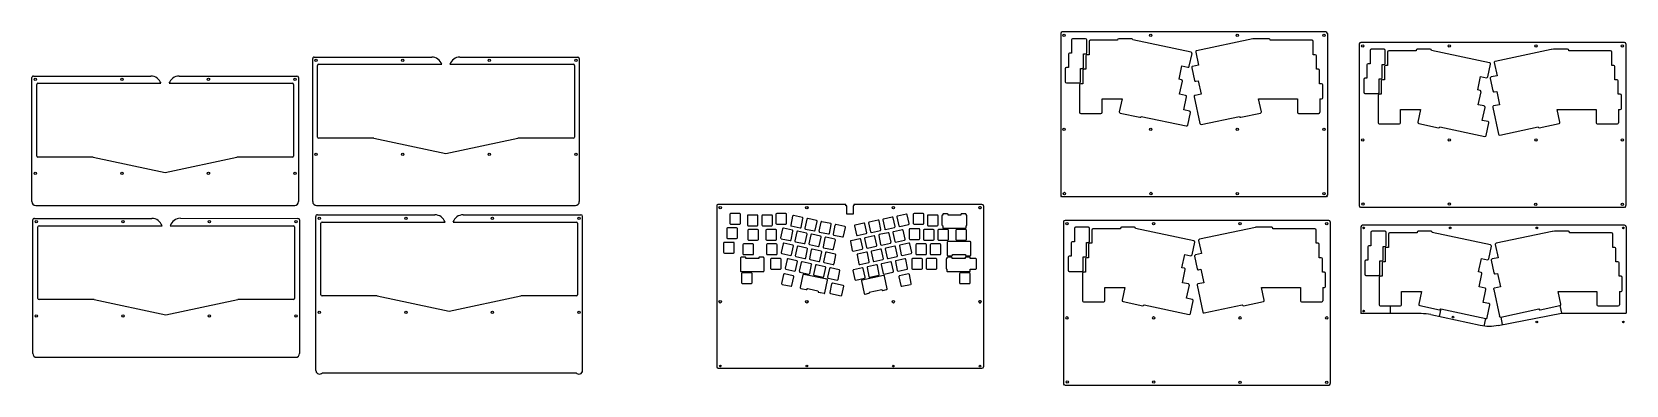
# Model space of a CAD drawing. Header units: millimetres. Extents: x -3370 to 1009, y -7 to 1403.
# Drawn here: x -1091 to 1009, y -7 to 459 of the extents above; entities that cross this region are included whole.
import ezdxf

# ---------------------------------------------------------------- set-up
doc = ezdxf.new("R2010")
doc.units = ezdxf.units.MM
doc.layers.get('0').update_dxf_attribs({"lineweight": 25, "true_color": 0xffffff})

msp = doc.modelspace()

# ---------------------------------------------------------------- linework, layer by layer
for p, q in [((264.3, 456.6), (264.3, 243.6)), ((615.7, 456.6), (615.7, 243.6)), ((657.7, 442.7), (657.7, 229.7)), ((1009.1, 442.7), (1009.1, 229.7)), ((266.3, 241.6), (613.7, 241.6)), ((-1086.3, 230), (-745, 230)), ((-716.3, 230), (-375, 230)), ((-188.9, 229.4), (-188.9, 17.4)), ((162.5, 229.4), (162.5, 17.4)), ((659.7, 227.7), (1007.1, 227.7)), ((268, 208.3), (268, -4.7)), ((619.4, 208.3), (619.4, -4.7)), ((659.9, 201.9), (659.9, 87.4)), ((1009.3, 201.9), (1009.3, 88.1)), ((739.7, 116.6), (736.1, 99.8)), ((739.4, 87.4), (659.9, 87.4)), ((698.6, 97.5), (698.6, 87.4)), ((751.8, 86.1), (817, 72.3)), ((826.2, 82.2), (829.8, 98.9)), ((840.9, 72), (924.2, 88.1)), ((922.1, 98), (924.2, 88.1)), ((924.2, 88.1), (1009.3, 88.1)), ((844, 82.9), (846.1, 73.1)), ((-1085, 29.9), (-743.7, 29.9)), ((-188.8, 23.4), (-188.8, 23.4)), ((162.5, 23.4), (162.5, 23.4)), ((-717.1, 9.6), (-717.1, 9.6)), ((-708.6, 9.6), (-374.3, 9.6)), ((-365.8, 9.6), (-365.8, 9.6)), ((-186.9, 15.4), (160.5, 15.4)), ((270, -6.7), (617.4, -6.7))]:
    msp.add_line(p, q)
at = {"color": 7, "linetype": 'Continuous', "lineweight": 25, "true_color": 0xffffff}
for p, q in [((613.7, 458.6), (266.3, 458.6)), ((278.5, 448.1), (278.5, 430.6)), ((297.1, 449.6), (280, 449.6)), ((298.6, 431.1), (298.6, 448.1)), ((301.6, 446), (301.6, 428.4)), ((339.3, 447.5), (303.1, 447.5)), ((339.3, 448.1), (339.3, 447.5)), ((357.8, 449.6), (340.8, 449.6)), ((359.3, 448.1), (359.3, 448.1)), ((436.1, 431.8), (359.3, 448.1)), ((517.3, 449.5), (443.4, 433.8)), ((520.2, 449.6), (517.6, 449.5)), ((538.8, 449.6), (520.2, 449.6)), ((540.3, 447.5), (540.3, 448.1)), ((595.5, 447.5), (540.3, 447.5)), ((597, 428.4), (597, 446)), ((1007.1, 444.7), (659.7, 444.7)), ((-721.3, 235), (-721.3, 423.5)), ((-719.3, 425.5), (-564.5, 425.5)), ((-527.3, 425.5), (-372, 425.5)), ((-370, 423.5), (-370, 235)), ((274.4, 429.1), (274.4, 411.5)), ((278.5, 430.6), (275.9, 430.6)), ((294.4, 429.6), (297.1, 429.6)), ((294.4, 412), (294.4, 429.6)), ((297.4, 426.9), (297.4, 409.4)), ((301.6, 428.4), (298.9, 428.4)), ((433.7, 413.3), (437.3, 430)), ((442.2, 432), (445.9, 414.8)), ((599.7, 428.4), (597, 428.4)), ((601.2, 409.4), (601.2, 426.9)), ((671.9, 434.2), (671.9, 416.6)), ((690.5, 435.7), (673.4, 435.7)), ((692, 417.1), (692, 434.2)), ((695, 432.1), (695, 414.5)), ((732.6, 433.6), (696.5, 433.6)), ((732.6, 434.2), (732.6, 433.6)), ((751.2, 435.7), (734.1, 435.7)), ((752.7, 434.2), (752.7, 434.2)), ((829.5, 417.9), (752.7, 434.2)), ((910.7, 435.6), (836.8, 419.8)), ((913.6, 435.7), (911, 435.6)), ((932.2, 435.7), (913.6, 435.7)), ((933.7, 433.6), (933.7, 434.2)), ((988.9, 433.6), (933.7, 433.6)), ((990.4, 414.5), (990.4, 432.1)), ((-1089.3, 400.5), (-934.5, 400.5)), ((-897.3, 400.5), (-742, 400.5)), ((-714.8, 320.1), (-714.8, 414.5)), ((-713.3, 416), (-551.2, 416)), ((-540.6, 416), (-378, 416)), ((-376.5, 414.5), (-376.5, 320.1)), ((270.3, 410), (270.3, 393)), ((274.4, 411.5), (271.8, 411.5)), ((290.4, 410.5), (292.9, 410.5)), ((290.4, 393), (290.4, 410.5)), ((293.3, 407.9), (293.3, 390.3)), ((297.4, 409.4), (294.8, 409.4)), ((420.3, 396.2), (424.1, 413.8)), ((424.1, 413.8), (431.9, 412.2)), ((436.9, 411.4), (440.4, 394.7)), ((445.9, 414.8), (438.1, 413.1)), ((603.9, 409.4), (601.2, 409.4)), ((605.4, 390.3), (605.4, 407.9)), ((667.8, 415.1), (667.8, 397.6)), ((671.9, 416.6), (669.3, 416.6)), ((687.8, 415.6), (690.5, 415.6)), ((687.8, 398.1), (687.8, 415.6)), ((690.8, 413), (690.8, 395.5)), ((695, 414.5), (692.3, 414.5)), ((813.7, 382.3), (817.5, 399.9)), ((817.5, 399.9), (825.3, 398.2)), ((827.1, 399.4), (830.7, 416.1)), ((839.3, 400.9), (831.4, 399.2)), ((835.6, 418.1), (839.3, 400.9)), ((993.1, 414.5), (990.4, 414.5)), ((994.6, 395.5), (994.6, 413)), ((-1091.3, 235), (-1091.3, 398.5)), ((-1084.8, 295.1), (-1084.8, 389.5)), ((-1083.3, 391), (-921.2, 391)), ((-910.6, 391), (-748, 391)), ((-746.5, 389.5), (-746.5, 295.1)), ((-740, 398.5), (-740, 235)), ((271.8, 391.5), (288.9, 391.5)), ((289.2, 388.8), (289.2, 352.7)), ((293.3, 390.3), (290.7, 390.3)), ((423.5, 395.5), (420.3, 396.2)), ((421, 376.6), (424.7, 393.7)), ((442.2, 393.5), (445.4, 394.2)), ((445.4, 394.2), (449.2, 376.6)), ((608.1, 390.3), (605.4, 390.3)), ((609.6, 371.8), (609.6, 388.8)), ((663.7, 396.1), (663.7, 379)), ((667.8, 397.6), (665.2, 397.6)), ((683.8, 396.6), (686.3, 396.6)), ((683.8, 379), (683.8, 396.6)), ((686.7, 394), (686.7, 376.4)), ((690.8, 395.5), (688.2, 395.5)), ((816.9, 381.6), (813.7, 382.3)), ((814.4, 362.6), (818.1, 379.8)), ((830.3, 397.4), (833.8, 380.8)), ((835.6, 379.6), (838.8, 380.3)), ((838.8, 380.3), (842.6, 362.6)), ((997.3, 395.5), (994.6, 395.5)), ((998.8, 376.4), (998.8, 394)), ((318.8, 370.3), (345.1, 370.3)), ((318.8, 352.7), (318.8, 370.3)), ((345.1, 370.3), (341.5, 353.5)), ((428.9, 374.9), (421, 376.6)), ((426.4, 355.9), (430, 373.1)), ((440.2, 373.1), (447.7, 337.8)), ((449.2, 376.6), (441.3, 374.9)), ((525.1, 370.3), (576.3, 370.3)), ((528.7, 353.5), (525.1, 370.3)), ((576.3, 370.3), (576.3, 352.7)), ((605.9, 370.3), (605.9, 352.7)), ((605.9, 370.3), (608.1, 370.3)), ((665.2, 377.5), (682.3, 377.5)), ((682.6, 374.9), (682.6, 338.8)), ((686.7, 376.4), (684.1, 376.4)), ((822.3, 361), (814.4, 362.6)), ((819.8, 342), (823.4, 359.2)), ((833.5, 359.2), (841.1, 323.9)), ((842.6, 362.6), (834.7, 361)), ((1001.5, 376.4), (998.8, 376.4)), ((1003, 357.8), (1003, 374.9)), ((290.7, 351.2), (317.3, 351.2)), ((342.7, 351.7), (368.7, 346.2)), ((370.4, 347.3), (429.8, 334.7)), ((370.4, 347.3), (370.4, 347.3)), ((434, 354.3), (426.4, 355.9)), ((431.6, 335.9), (435.2, 352.5)), ((449.4, 336.6), (499.8, 347.3)), ((501.5, 346.2), (527.5, 351.7)), ((577.8, 351.2), (604.4, 351.2)), ((684.1, 337.3), (710.7, 337.3)), ((712.2, 356.3), (738.5, 356.3)), ((712.2, 338.8), (712.2, 356.3)), ((738.5, 356.3), (734.9, 339.6)), ((736, 337.8), (762, 332.3)), ((827.4, 340.4), (819.8, 342)), ((825, 321.9), (828.6, 338.6)), ((894.9, 332.3), (920.9, 337.8)), ((918.5, 356.3), (969.7, 356.3)), ((922.1, 339.6), (918.5, 356.3)), ((969.7, 356.3), (969.7, 338.8)), ((971.2, 337.3), (997.8, 337.3)), ((999.3, 356.3), (999.3, 338.8)), ((999.3, 356.3), (1001.5, 356.3)), ((-640.6, 318.6), (-713.3, 318.6)), ((-640.6, 318.6), (-545.9, 298.5)), ((-545.9, 298.5), (-451.2, 318.6)), ((-378, 318.6), (-451.2, 318.6)), ((763.8, 333.4), (823.2, 320.8)), ((763.8, 333.4), (763.8, 333.4)), ((842.8, 322.7), (893.2, 333.4)), ((-1010.6, 293.6), (-1083.3, 293.6)), ((-1010.6, 293.6), (-915.9, 273.5)), ((-915.9, 273.5), (-821.2, 293.6)), ((-748, 293.6), (-821.2, 293.6)), ((-18.8, 231.4), (-186.9, 231.4)), ((-18.8, 229.4), (-18.8, 231.4)), ((-8.1, 231.4), (-8.1, 229.4)), ((160.5, 231.4), (-8.1, 231.4)), ((-1090, 34.9), (-1090, 210.9)), ((-1088, 212.9), (-933.1, 212.9)), ((-895.7, 213.1), (-740.7, 212.9)), ((-738.7, 210.9), (-738.7, 34.9)), ((-717.1, 12.5), (-717.1, 215.6)), ((-715.1, 217.6), (-560.3, 217.6)), ((-523.1, 217.6), (-367.8, 217.6)), ((-365.8, 12.5), (-365.8, 215.6)), ((-171.6, 218.4), (-171.6, 206.4)), ((-158.6, 219.4), (-170.6, 219.4)), ((-157.6, 206.4), (-157.6, 218.4)), ((-148.6, 216.3), (-148.6, 204.3)), ((-135.6, 217.3), (-147.6, 217.3)), ((-134.6, 204.3), (-134.6, 216.3)), ((-129.5, 216.3), (-129.5, 204.3)), ((-116.5, 217.3), (-128.5, 217.3)), ((-115.5, 204.3), (-115.5, 216.3)), ((-110.9, 218.4), (-110.9, 206.4)), ((-97.9, 219.4), (-109.9, 219.4)), ((-96.9, 206.4), (-96.9, 218.4)), ((-93.9, 220.9), (-93.9, 220.9)), ((-89, 215.8), (-91.5, 204)), ((-76, 214.1), (-87.8, 216.6)), ((-77.8, 201.1), (-75.3, 212.9)), ((-70.3, 211.8), (-72.8, 200.1)), ((-57.4, 210.1), (-69.1, 212.6)), ((-17.6, 229.4), (-18.8, 229.4)), ((-17.6, 218.7), (-17.6, 229.4)), ((-9.2, 218.7), (-17.6, 218.7)), ((-9.2, 229.4), (-9.2, 218.7)), ((-8.1, 229.4), (-9.2, 229.4)), ((23.7, 210.6), (12, 208.1)), ((29.9, 210.9), (32.4, 199.2)), ((42.4, 214.6), (30.6, 212.1)), ((46.1, 202.1), (43.6, 213.8)), ((48.5, 214.9), (51, 203.1)), ((61, 218.5), (49.3, 216)), ((64.7, 206), (62.2, 217.8)), ((70.1, 218.4), (70.1, 206.4)), ((83.1, 219.4), (71.1, 219.4)), ((84.1, 206.4), (84.1, 218.4)), ((88.7, 216.3), (88.7, 204.3)), ((101.7, 217.3), (89.7, 217.3)), ((102.7, 204.3), (102.7, 216.3)), ((107.8, 216.3), (107.8, 204.3)), ((108.9, 217.3), (108.8, 217.3)), ((108.9, 217.9), (108.9, 217.3)), ((114.9, 218.9), (109.9, 218.9)), ((115.9, 217.3), (115.9, 217.9)), ((132.7, 217.3), (115.9, 217.3)), ((132.7, 217.9), (132.7, 217.3)), ((138.7, 218.9), (133.7, 218.9)), ((139.7, 217.3), (139.7, 217.9)), ((139.8, 217.3), (139.7, 217.3)), ((140.8, 204.3), (140.8, 216.3)), ((617.4, 210.3), (270, 210.3)), ((-1083.4, 107.5), (-1083.4, 201.8)), ((-1081.9, 203.3), (-919.8, 203.3)), ((-909.3, 203.3), (-746.7, 203.3)), ((-745.2, 201.8), (-745.2, 107.5)), ((-710.5, 112.3), (-710.5, 206.6)), ((-709, 208.1), (-546.9, 208.1)), ((-536.4, 208.1), (-373.8, 208.1)), ((-372.3, 206.6), (-372.3, 112.3)), ((-175.7, 199.4), (-175.7, 187.4)), ((-162.7, 200.4), (-174.7, 200.4)), ((-170.6, 205.4), (-158.6, 205.4)), ((-161.7, 187.4), (-161.7, 199.4)), ((-148, 197.2), (-148, 185.2)), ((-147.6, 203.3), (-135.6, 203.3)), ((-135, 198.2), (-147, 198.2)), ((-134, 185.2), (-134, 197.2)), ((-128.5, 203.3), (-116.5, 203.3)), ((-124.1, 197.2), (-124.1, 185.2)), ((-111.1, 198.2), (-123.1, 198.2)), ((-110.1, 185.2), (-110.1, 197.2)), ((-109.9, 205.4), (-97.9, 205.4)), ((-102.2, 199.1), (-104.7, 187.4)), ((-89.3, 197.4), (-101.1, 199.9)), ((-91, 184.5), (-88.5, 196.2)), ((-90.7, 202.9), (-78.9, 200.4)), ((-83.6, 195.2), (-86.1, 183.4)), ((-70.7, 193.4), (-82.4, 195.9)), ((-72.4, 180.5), (-69.9, 192.3)), ((-72.1, 198.9), (-60.3, 196.4)), ((-65, 191.2), (-67.5, 179.5)), ((-52, 189.5), (-63.8, 192)), ((-59.1, 197.2), (-56.6, 208.9)), ((-51.7, 207.9), (-54.2, 196.1)), ((-53.4, 194.9), (-41.7, 192.4)), ((-38.8, 206.1), (-50.5, 208.6)), ((-40.5, 193.2), (-38, 205)), ((-33.1, 203.9), (-35.6, 192.2)), ((-34.8, 191), (-23, 188.5)), ((-20.1, 202.2), (-31.9, 204.7)), ((-21.9, 189.3), (-19.4, 201)), ((-7.4, 203), (-4.9, 191.2)), ((5.1, 206.7), (-6.6, 204.2)), ((-3.7, 190.5), (8, 193)), ((8.8, 194.1), (6.3, 205.9)), ((18.4, 190), (6.6, 187.5)), ((11.2, 206.9), (13.7, 195.2)), ((14.9, 194.4), (26.7, 196.9)), ((22.1, 177.5), (19.6, 189.2)), ((24.5, 190.3), (27, 178.5)), ((27.4, 198.1), (24.9, 209.8)), ((37, 194), (25.3, 191.5)), ((33.6, 198.4), (45.3, 200.9)), ((40.7, 181.5), (38.2, 193.2)), ((43.1, 194.2), (45.6, 182.5)), ((55.7, 197.9), (43.9, 195.4)), ((52.2, 202.3), (63.9, 204.8)), ((59.3, 185.4), (56.8, 197.2)), ((64.7, 198.3), (64.7, 186.3)), ((77.7, 199.3), (65.7, 199.3)), ((71.1, 205.4), (83.1, 205.4)), ((78.7, 186.3), (78.7, 198.3)), ((83.4, 197.2), (83.4, 185.2)), ((96.4, 198.2), (84.4, 198.2)), ((89.7, 203.3), (101.7, 203.3)), ((97.4, 185.2), (97.4, 197.2)), ((102.4, 197.2), (102.4, 185.2)), ((115.4, 198.2), (103.4, 198.2)), ((108.8, 203.3), (108.9, 203.3)), ((108.9, 203.3), (108.9, 200.9)), ((109.9, 199.9), (138.7, 199.9)), ((116.4, 185.2), (116.4, 197.2)), ((126.2, 197.2), (126.2, 185.2)), ((139.2, 198.2), (127.2, 198.2)), ((139.7, 200.9), (139.7, 203.3)), ((139.7, 203.3), (139.8, 203.3)), ((140.2, 185.2), (140.2, 197.2)), ((282.3, 199.8), (282.3, 182.2)), ((300.8, 201.3), (283.8, 201.3)), ((302.3, 182.7), (302.3, 199.8)), ((305.3, 197.6), (305.3, 180.1)), ((343, 199.1), (306.8, 199.1)), ((343, 199.8), (343, 199.1)), ((361.5, 201.3), (344.5, 201.3)), ((363, 199.8), (363, 199.8)), ((439.8, 183.4), (363, 199.8)), ((521.1, 201.1), (447.1, 185.4)), ((523.9, 201.3), (521.3, 201.2)), ((542.5, 201.3), (524, 201.3)), ((544, 199.1), (544, 199.8)), ((599.2, 199.1), (544, 199.1)), ((600.7, 180.1), (600.7, 197.6)), ((1007.3, 203.9), (661.9, 203.9)), ((673.1, 194.4), (673.1, 176.9)), ((691.7, 195.9), (674.6, 195.9)), ((693.2, 177.4), (693.2, 194.4)), ((696.2, 192.3), (696.2, 174.7)), ((733.9, 193.8), (697.7, 193.8)), ((733.9, 194.4), (733.9, 193.8)), ((752.4, 195.9), (735.4, 195.9)), ((753.9, 194.4), (753.9, 194.4)), ((830.7, 178.1), (753.9, 194.4)), ((911.9, 195.8), (838, 180.1)), ((914.8, 195.9), (912.2, 195.8)), ((933.4, 195.9), (914.8, 195.9)), ((934.9, 193.8), (934.9, 194.4)), ((990.1, 193.8), (934.9, 193.8)), ((991.6, 174.7), (991.6, 192.3)), ((-179.8, 180.3), (-179.8, 168.3)), ((-166.8, 181.3), (-178.8, 181.3)), ((-174.7, 186.4), (-162.7, 186.4)), ((-165.8, 168.3), (-165.8, 180.3)), ((-154.4, 178.2), (-154.4, 166.2)), ((-141.4, 179.2), (-153.4, 179.2)), ((-147, 184.2), (-135, 184.2)), ((-140.4, 166.2), (-140.4, 178.2)), ((-123.4, 178.2), (-123.4, 166.2)), ((-123.1, 184.2), (-111.1, 184.2)), ((-110.4, 179.2), (-122.4, 179.2)), ((-109.4, 166.2), (-109.4, 178.2)), ((-104, 186.2), (-92.2, 183.7)), ((-101.5, 179.5), (-104, 167.8)), ((-88.6, 177.8), (-100.4, 180.3)), ((-90.3, 164.9), (-87.8, 176.6)), ((-82.9, 175.5), (-85.4, 163.8)), ((-85.3, 182.2), (-73.6, 179.8)), ((-70, 173.8), (-81.7, 176.3)), ((-71.7, 160.9), (-69.2, 172.6)), ((-64.3, 171.6), (-66.8, 159.8)), ((-66.7, 178.3), (-55, 175.8)), ((-51.3, 169.9), (-63.1, 172.4)), ((-53.8, 176.6), (-51.3, 188.3)), ((-53.1, 156.9), (-50.6, 168.7)), ((-46.3, 187.3), (-48.8, 175.5)), ((-48.1, 174.3), (-36.3, 171.8)), ((-33.4, 185.5), (-45.2, 188)), ((-32.7, 165.9), (-44.5, 168.4)), ((-35.1, 172.6), (-32.6, 184.3)), ((-12.8, 182.4), (-10.3, 170.6)), ((-0.2, 186), (-12, 183.5)), ((-9.1, 169.9), (2.7, 172.3)), ((8.4, 168.4), (-3.4, 165.9)), ((3.4, 173.5), (0.9, 185.3)), ((5.9, 186.3), (8.4, 174.6)), ((9.6, 173.8), (21.3, 176.3)), ((14.5, 168.7), (17, 156.9)), ((27, 172.4), (15.3, 169.9)), ((28.2, 177.8), (39.9, 180.3)), ((30.7, 159.8), (28.2, 171.6)), ((33.1, 172.6), (35.6, 160.9)), ((45.6, 176.3), (33.9, 173.8)), ((46.8, 181.7), (58.6, 184.2)), ((49.3, 163.8), (46.8, 175.5)), ((51.8, 176.6), (54.3, 164.9)), ((64.3, 180.3), (52.5, 177.8)), ((68, 167.8), (65.5, 179.5)), ((65.7, 185.3), (77.7, 185.3)), ((73.4, 178.2), (73.4, 166.2)), ((86.4, 179.2), (74.4, 179.2)), ((84.4, 184.2), (96.4, 184.2)), ((87.4, 166.2), (87.4, 178.2)), ((92.4, 178.2), (92.4, 166.2)), ((105.4, 179.2), (93.4, 179.2)), ((103.4, 184.2), (115.4, 184.2)), ((106.4, 166.2), (106.4, 178.2)), ((114.9, 181.5), (114.9, 164.6)), ((144.8, 182.5), (115.9, 182.5)), ((127.2, 184.2), (139.2, 184.2)), ((145.8, 164.6), (145.8, 181.5)), ((278.1, 180.7), (278.1, 163.2)), ((282.3, 182.2), (279.6, 182.2)), ((298.2, 181.2), (300.8, 181.2)), ((298.2, 163.7), (298.2, 181.2)), ((301.1, 178.6), (301.1, 161)), ((305.3, 180.1), (302.6, 180.1)), ((437.4, 165), (441, 181.7)), ((446, 183.6), (449.6, 166.5)), ((603.4, 180.1), (600.7, 180.1)), ((604.9, 161), (604.9, 178.6)), ((669, 175.4), (669, 157.8)), ((673.1, 176.9), (670.5, 176.9)), ((689, 175.9), (691.7, 175.9)), ((689, 158.3), (689, 175.9)), ((692, 173.2), (692, 155.7)), ((696.2, 174.7), (693.5, 174.7)), ((828.3, 159.6), (831.9, 176.3)), ((836.8, 178.3), (840.5, 161.1)), ((994.3, 174.7), (991.6, 174.7)), ((995.8, 155.7), (995.8, 173.2)), ((-178.8, 167.3), (-166.8, 167.3)), ((-157.5, 160.7), (-157.5, 143.8)), ((-151.5, 161.7), (-156.5, 161.7)), ((-153.4, 165.2), (-141.4, 165.2)), ((-150.5, 160.1), (-150.5, 160.7)), ((-133.6, 160.1), (-150.5, 160.1)), ((-133.6, 160.7), (-133.6, 160.1)), ((-127.6, 161.7), (-132.6, 161.7)), ((-126.6, 143.8), (-126.6, 160.7)), ((-122.4, 165.2), (-110.4, 165.2)), ((-118.1, 159.1), (-118.1, 147.1)), ((-105.1, 160.1), (-117.1, 160.1)), ((-104.1, 147.1), (-104.1, 159.1)), ((-103.3, 166.6), (-91.5, 164.1)), ((-96.2, 158.9), (-98.7, 147.2)), ((-83.3, 157.2), (-95, 159.7)), ((-85, 144.2), (-82.5, 156)), ((-84.6, 162.6), (-72.9, 160.1)), ((-77.6, 154.9), (-80.1, 143.2)), ((-64.6, 153.2), (-76.4, 155.7)), ((-66.4, 140.3), (-63.9, 152)), ((-66, 158.7), (-54.3, 156.2)), ((-58.9, 151), (-61.4, 139.2)), ((-46, 149.2), (-57.7, 151.7)), ((-45.6, 167.6), (-48.1, 155.9)), ((-47.7, 136.3), (-45.2, 148.1)), ((-47.4, 154.7), (-35.6, 152.2)), ((-27.4, 145.3), (-39.1, 147.8)), ((-34.4, 153), (-31.9, 164.7)), ((3, 147.8), (-8.7, 145.3)), ((-4.1, 164.7), (-1.6, 153)), ((-0.5, 152.2), (11.3, 154.7)), ((9.1, 148.1), (11.6, 136.3)), ((12.1, 155.9), (9.6, 167.6)), ((21.6, 151.7), (9.9, 149.2)), ((18.2, 156.2), (29.9, 158.7)), ((25.3, 139.2), (22.8, 151)), ((27.8, 152), (30.3, 140.3)), ((40.3, 155.7), (28.5, 153.2)), ((36.8, 160.1), (48.6, 162.6)), ((44, 143.2), (41.5, 154.9)), ((46.4, 156), (48.9, 144.2)), ((58.9, 159.7), (47.2, 157.2)), ((55.4, 164.1), (67.2, 166.6)), ((62.6, 147.2), (60.1, 158.9)), ((68, 159.1), (68, 147.1)), ((81, 160.1), (69, 160.1)), ((74.4, 165.2), (86.4, 165.2)), ((82, 147.1), (82, 159.1)), ((87, 159.1), (87, 147.1)), ((100, 160.1), (88, 160.1)), ((93.4, 165.2), (105.4, 165.2)), ((101, 147.1), (101, 159.1)), ((113.2, 159.1), (113.2, 147.1)), ((114.3, 160.1), (114.2, 160.1)), ((114.3, 160.7), (114.3, 160.1)), ((120.3, 161.7), (115.3, 161.7)), ((115.9, 163.6), (120.9, 163.6)), ((121.3, 160.1), (121.3, 160.7)), ((138.2, 160.1), (121.3, 160.1)), ((121.9, 164.6), (121.9, 165.2)), ((121.9, 165.2), (138.8, 165.2)), ((138.2, 160.7), (138.2, 160.1)), ((138.8, 165.2), (138.8, 164.6)), ((144.2, 161.7), (139.2, 161.7)), ((139.8, 163.6), (144.8, 163.6)), ((145.2, 160.1), (145.2, 160.7)), ((152.4, 160.1), (145.2, 160.1)), ((153.4, 147.1), (153.4, 159.1)), ((274, 161.7), (274, 144.6)), ((278.1, 163.2), (275.5, 163.2)), ((294.1, 162.2), (296.7, 162.2)), ((294.1, 144.6), (294.1, 162.2)), ((297.1, 159.5), (297.1, 142)), ((301.1, 161), (298.6, 161)), ((424.1, 147.8), (427.8, 165.5)), ((427.3, 147.2), (424.1, 147.8)), ((427.8, 165.5), (435.7, 163.8)), ((440.6, 163), (444.2, 146.3)), ((449.6, 166.5), (441.8, 164.8)), ((607.7, 161), (604.9, 161)), ((609.2, 142), (609.2, 159.5)), ((664.9, 156.3), (664.9, 139.3)), ((669, 157.8), (666.4, 157.8)), ((685, 156.8), (687.5, 156.8)), ((685, 139.3), (685, 156.8)), ((687.9, 154.2), (687.9, 136.6)), ((692, 155.7), (689.4, 155.7)), ((814.9, 142.5), (818.7, 160.1)), ((818.7, 160.1), (826.5, 158.5)), ((831.5, 157.7), (835, 141)), ((840.5, 161.1), (832.7, 159.5)), ((998.5, 155.7), (995.8, 155.7)), ((1000, 136.6), (1000, 154.2)), ((-156.5, 142.8), (-127.6, 142.8)), ((-156.2, 140.1), (-156.2, 128.1)), ((-143.2, 141.1), (-155.2, 141.1)), ((-155.2, 127.1), (-143.2, 127.1)), ((-142.2, 128.1), (-142.2, 140.1)), ((-117.1, 146.1), (-105.1, 146.1)), ((-101, 138.9), (-103.5, 127.2)), ((-88.1, 137.2), (-99.8, 139.7)), ((-97.9, 146), (-86.2, 143.5)), ((-89.8, 124.3), (-87.3, 136)), ((-79.3, 142), (-67.5, 139.5)), ((-75.3, 138.4), (-78.8, 121.8)), ((-45.9, 133.2), (-74.1, 139.2)), ((-60.6, 138), (-48.9, 135.6)), ((-46.3, 114.9), (-42.8, 131.5)), ((-43.6, 132.7), (-45.8, 133.2)), ((-40.3, 147), (-42.8, 135.3)), ((-42, 134.1), (-30.3, 131.6)), ((-37.5, 126.9), (-40, 115.2)), ((-22.2, 124.7), (-36.3, 127.7)), ((-29.1, 132.4), (-26.6, 144.1)), ((-9.5, 144.1), (-7, 132.4)), ((-5.8, 131.6), (5.9, 134.1)), ((1.9, 130.5), (5.4, 113.9)), ((30.9, 137.6), (2.6, 131.6)), ((6.7, 135.3), (4.2, 147)), ((12.8, 135.6), (24.6, 138)), ((31.5, 139.5), (43.2, 142)), ((35.6, 120.3), (32.1, 136.9)), ((50.1, 143.5), (61.8, 146)), ((51.2, 136), (53.7, 124.3)), ((63.7, 139.7), (52, 137.2)), ((67.4, 127.2), (64.9, 138.9)), ((69, 146.1), (81, 146.1)), ((88, 146.1), (100, 146.1)), ((114.2, 146.1), (114.3, 146.1)), ((114.3, 146.1), (114.3, 143.8)), ((115.3, 142.8), (144.2, 142.8)), ((131, 140), (131, 128)), ((144, 141), (132, 141)), ((132, 127), (144, 127)), ((145, 128), (145, 140)), ((145.2, 143.8), (145.2, 146.1)), ((145.2, 146.1), (152.4, 146.1)), ((275.5, 143.1), (292.6, 143.1)), ((292.9, 140.5), (292.9, 104.4)), ((297.1, 142), (294.4, 142)), ((424.8, 128.2), (428.4, 145.4)), ((432.6, 126.6), (424.8, 128.2)), ((452.9, 128.2), (445, 126.6)), ((445.9, 145.2), (449.1, 145.9)), ((449.1, 145.9), (452.9, 128.2)), ((611.8, 142), (609.2, 142)), ((613.3, 123.4), (613.3, 140.5)), ((666.4, 137.8), (683.5, 137.8)), ((683.8, 135.1), (683.8, 99)), ((687.9, 136.6), (685.3, 136.6)), ((818.1, 141.8), (814.9, 142.5)), ((815.6, 122.9), (819.3, 140)), ((836.8, 139.8), (840, 140.5)), ((840, 140.5), (843.8, 122.9)), ((1002.7, 136.6), (1000, 136.6)), ((1004.2, 118.1), (1004.2, 135.1)), ((-1009.3, 106), (-1081.9, 106)), ((-1009.3, 106), (-914.6, 85.9)), ((-914.6, 85.9), (-819.8, 106)), ((-746.7, 106), (-819.8, 106)), ((-636.4, 110.8), (-709, 110.8)), ((-636.4, 110.8), (-541.7, 90.6)), ((-541.7, 90.6), (-446.9, 110.8)), ((-373.8, 110.8), (-446.9, 110.8)), ((-102.7, 126), (-91, 123.5)), ((-78.1, 120.7), (-75.9, 120.2)), ((-75.8, 120.2), (-70.9, 119.1)), ((-69.7, 119.9), (-69.6, 120.5)), ((-69.5, 120.5), (-67.3, 120)), ((-67.2, 120), (-55.5, 117.5)), ((-55.4, 117.4), (-55.5, 116.9)), ((-54.7, 115.7), (-52.5, 115.2)), ((-52.4, 115.2), (-47.5, 114.2)), ((-39.2, 114), (-25.1, 111)), ((-24, 111.8), (-21.5, 123.5)), ((6.6, 113.1), (11.5, 114.2)), ((12.1, 115.9), (28.6, 119.4)), ((12.2, 115.3), (12.1, 115.9)), ((28.6, 119.4), (28.7, 118.9)), ((29.9, 118.1), (34.8, 119.1)), ((54.9, 123.5), (66.6, 126)), ((322.5, 121.9), (348.8, 121.9)), ((322.5, 104.4), (322.5, 121.9)), ((348.8, 121.9), (345.2, 105.1)), ((430.1, 107.6), (433.8, 124.8)), ((437.7, 106), (430.1, 107.6)), ((443.9, 124.8), (451.4, 89.4)), ((528.8, 121.9), (580.1, 121.9)), ((532.4, 105.1), (528.8, 121.9)), ((580.1, 121.9), (580.1, 104.3)), ((609.7, 121.9), (609.7, 104.3)), ((609.7, 121.9), (611.8, 121.9)), ((713.4, 116.6), (739.7, 116.6)), ((713.4, 99), (713.4, 116.6)), ((823.5, 121.2), (815.6, 122.9)), ((821, 102.3), (824.6, 119.4)), ((834.8, 119.4), (842.3, 84.1)), ((843.8, 122.9), (835.9, 121.2)), ((919.7, 116.6), (970.9, 116.6)), ((923.3, 99.8), (919.7, 116.6)), ((970.9, 116.6), (970.9, 99)), ((1000.5, 116.6), (1000.5, 99)), ((1000.5, 116.6), (1002.7, 116.6)), ((294.4, 102.9), (321, 102.9)), ((346.4, 103.4), (372.4, 97.8)), ((374.2, 99), (433.6, 86.4)), ((374.2, 99), (374.2, 99)), ((435.4, 87.5), (438.9, 104.2)), ((453.2, 88.3), (503.5, 99)), ((505.3, 97.8), (531.3, 103.4)), ((581.6, 102.8), (608.2, 102.8)), ((685.3, 97.5), (711.9, 97.5)), ((737.3, 98), (763.3, 92.5)), ((765, 93.6), (762.9, 83.8)), ((765, 93.6), (824.5, 81)), ((765, 93.6), (765, 93.6)), ((828.6, 100.6), (821, 102.3)), ((844, 82.9), (894.4, 93.6)), ((896.1, 92.5), (922.1, 98)), ((972.4, 97.5), (999, 97.5)), ((822.4, 71.1), (824.5, 81)), ((-188.8, 23.4), (-188.8, 23.4)), ((-717.1, 9.6), (-717.1, 9.6))]:
    msp.add_line(p, q, dxfattribs=at)
for centre, radius in [((268.8, 454.1), 1.55), ((382.9, 454.1), 1.55), ((497, 454.1), 1.55), ((611.1, 454.1), 1.55), ((662.2, 440.2), 1.55), ((776.3, 440.2), 1.55), ((890.4, 440.2), 1.55), ((1004.5, 440.2), 1.55), ((-716.8, 421), 1.55), ((-602.7, 421), 1.55), ((-488.6, 421), 1.55), ((-374.5, 421), 1.55), ((-1086.8, 396), 1.55), ((-972.7, 396), 1.55), ((-858.6, 396), 1.55), ((-744.5, 396), 1.55), ((268.8, 330.2), 1.55), ((382.9, 330.2), 1.55), ((497, 330.2), 1.55), ((611.1, 330.2), 1.55), ((662.2, 316.3), 1.55), ((776.3, 316.3), 1.55), ((890.4, 316.3), 1.55), ((1004.5, 316.3), 1.55), ((-716.8, 297.1), 1.55), ((-602.7, 297.1), 1.55), ((-488.6, 297.1), 1.55), ((-374.5, 297.1), 1.55), ((-1086.8, 272.1), 1.55), ((-972.7, 272.1), 1.55), ((-858.6, 272.1), 1.55), ((-744.5, 272.1), 1.55), ((269.1, 245.7), 1.55), ((383.1, 245.7), 1.55), ((496.9, 245.4), 1.55), ((611.1, 245.5), 1.55), ((662.5, 231.8), 1.55), ((776.5, 231.8), 1.55), ((890.3, 231.5), 1.55), ((1004.5, 231.5), 1.55), ((-712.6, 213.1), 1.55), ((-712.6, 213.1), 1.55), ((-598.5, 213.1), 1.55), ((-598.5, 213.1), 1.55), ((-484.4, 213.1), 1.55), ((-484.4, 213.1), 1.55), ((-370.3, 213.1), 1.55), ((-370.3, 213.1), 1.55), ((-184.4, 226.9), 1.55), ((-184.3, 226.9), 1.55), ((-70.3, 226.9), 1.55), ((-70.2, 226.9), 1.55), ((43.8, 226.9), 1.55), ((43.9, 226.9), 1.55), ((157.9, 226.9), 1.55), ((158, 226.9), 1.55), ((-1085.5, 208.4), 1.55), ((-971.4, 208.4), 1.55), ((-857.3, 208.4), 1.55), ((-743.2, 208.4), 1.55), ((272.5, 205.8), 1.55), ((386.6, 205.8), 1.55), ((500.7, 205.8), 1.55), ((614.8, 205.8), 1.55), ((663.4, 200.4), 1.1), ((777.5, 200.4), 1.1), ((891.6, 200.4), 1.1), ((1005.7, 200.4), 1.1), ((-1085.5, 84.4), 1.55), ((-971.4, 84.4), 1.55), ((-857.3, 84.4), 1.55), ((-743.2, 84.4), 1.55), ((-712.6, 89.2), 1.55), ((-712.6, 89.2), 1.55), ((-598.5, 89.2), 1.55), ((-598.5, 89.2), 1.55), ((-484.4, 89.2), 1.55), ((-484.4, 89.2), 1.55), ((-370.3, 89.2), 1.55), ((-370.3, 89.2), 1.55), ((-184.4, 103), 1.55), ((-184.3, 103), 1.55), ((-70.3, 103), 1.55), ((-70.2, 103), 1.55), ((43.8, 103), 1.55), ((43.9, 103), 1.55), ((157.9, 103), 1.55), ((158, 103), 1.55), ((663.4, 90.9), 1.1), ((272.5, 81.9), 1.55), ((386.6, 81.9), 1.55), ((500.7, 81.9), 1.55), ((614.8, 81.9), 1.55), ((781.2, 82.9), 1.1), ((891.6, 76.5), 1.1), ((1005.7, 76.5), 1.1), ((-184.1, 18.5), 1.1), ((-70.1, 18.5), 1.1), ((43.7, 18.3), 1.1), ((157.9, 18.3), 1.1), ((272.9, -2.6), 1.55), ((386.8, -2.7), 1.55), ((500.7, -2.9), 1.55), ((614.8, -2.9), 1.55)]:
    msp.add_circle(centre, radius, dxfattribs=at)
for centre, radius, start, end in [((266.3, 456.6), 2, 90, 180), ((613.7, 456.6), 2, 0, 90), ((659.7, 442.7), 2, 90, 180), ((1007.1, 442.7), 2, 0, 90), ((-719.3, 423.5), 2, 90, 180.0014), ((-564.9, 410.8), 14.7, 20.4488, 88.3641), ((-526.9, 410.8), 14.7, 91.6359, 159.5512), ((-372, 423.5), 2, 0, 90), ((-1089.3, 398.5), 2, 90, 180.0014), ((-934.9, 385.8), 14.7, 20.4488, 88.3641), ((-896.9, 385.8), 14.7, 91.6359, 159.5512), ((-742, 398.5), 2, 0, 90), ((-1086.3, 235), 5, 180.0014, 270.0005), ((-745, 235), 5, 270.0005, 0), ((-716.3, 235), 5, 180.0014, 270.0005), ((-375, 235), 5, 270.0005, 0), ((-186.9, 229.4), 2, 90, 180.0008), ((160.5, 229.4), 2, 0, 90), ((266.3, 243.6), 2, 180, 270), ((265.3, 242.6), 1, 180, 270), ((613.7, 243.6), 2, 270, 0), ((614.7, 242.6), 1, 270, 0), ((-1088, 210.9), 2, 90, 180.0014), ((-933.6, 198.2), 14.7, 20.4488, 88.3641), ((-895.1, 197.9), 15.2, 92.3088, 158.9234), ((-740.7, 210.9), 2, 0, 89.9199), ((-715.1, 215.6), 2, 90, 180.0014), ((-560.7, 203), 14.7, 20.4488, 88.3641), ((-522.7, 203), 14.7, 91.6359, 159.5512), ((-367.8, 215.6), 2, 360, 90), ((270, 208.3), 2, 90, 180), ((617.4, 208.3), 2, 0, 90), ((659.7, 229.7), 2, 180, 270), ((658.7, 228.7), 1, 180, 270), ((1007.1, 229.7), 2, 270, 0), ((1008.1, 228.7), 1, 270, 0), ((661.9, 201.9), 2, 90, 180), ((1007.3, 201.9), 2, 360, 90), ((739.4, 27.4), 60, 78.0031, 90), ((829.5, 131), 60, 258.0031, 280.9222), ((-1085, 34.9), 5, 180.0014, 270.0005), ((-743.7, 34.9), 5, 270.0005, 0), ((-712.3, 12.5), 4.75, 180, 322.076), ((-370.5, 12.5), 4.75, 217.924, 360), ((-186.9, 17.4), 2, 180.0008, 270), ((160.5, 17.4), 2, 270, 0), ((270, -4.7), 2, 180, 270), ((269, -5.7), 1, 180, 270), ((617.4, -4.7), 2, 270, 0), ((618.4, -5.7), 1, 270, 0)]:
    msp.add_arc(centre, radius, start, end)
for centre, radius, start, end in [((280, 448.1), 1.5, 90, 180), ((297.1, 448.1), 1.5, 0, 90), ((303.1, 446), 1.5, 90, 180), ((340.8, 448.1), 1.5, 90, 180), ((357.8, 448.1), 1.5, 0, 90), ((517.7, 448), 1.5, 92.2937, 102), ((520.2, 448.1), 1.5, 90, 92.2937), ((538.8, 448.1), 1.5, 0, 90), ((595.5, 446), 1.5, 0, 90), ((275.9, 429.1), 1.5, 90, 180), ((297.1, 431.1), 1.5, 270, 0), ((298.9, 426.9), 1.5, 90, 180), ((435.8, 430.3), 1.5, 348, 78), ((443.7, 432.3), 1.5, 102, 192), ((599.7, 426.9), 1.5, 0, 90), ((673.4, 434.2), 1.5, 90, 180), ((690.5, 434.2), 1.5, 0, 90), ((696.5, 432.1), 1.5, 90, 180), ((734.1, 434.2), 1.5, 90, 180), ((751.2, 434.2), 1.5, 0, 90), ((911, 434.1), 1.5, 92.2937, 102), ((913.6, 434.2), 1.5, 90, 92.2937), ((932.2, 434.2), 1.5, 0, 90), ((988.9, 432.1), 1.5, 0, 90), ((-713.3, 414.5), 1.5, 90, 180), ((-378, 414.5), 1.5, 0, 90), ((271.8, 410), 1.5, 90, 180), ((292.9, 412), 1.5, 270, 0), ((294.8, 407.9), 1.5, 90, 180), ((432.3, 413.6), 1.5, 258, 348), ((438.4, 411.7), 1.5, 102, 192), ((603.9, 407.9), 1.5, 0, 90), ((669.3, 415.1), 1.5, 90, 180), ((690.5, 417.1), 1.5, 270, 0), ((692.3, 413), 1.5, 90, 180), ((825.6, 399.7), 1.5, 258, 348), ((829.2, 416.4), 1.5, 348, 78), ((831.8, 397.8), 1.5, 102, 192), ((837.1, 418.4), 1.5, 102, 192), ((993.1, 413), 1.5, 0, 90), ((-1083.3, 389.5), 1.5, 90, 180), ((-748, 389.5), 1.5, 0, 90), ((271.8, 393), 1.5, 180, 270), ((288.9, 393), 1.5, 270, 0), ((290.7, 388.8), 1.5, 90, 180), ((423.2, 394), 1.5, 348, 78), ((441.9, 395), 1.5, 192, 282), ((608.1, 388.8), 1.5, 0, 90), ((665.2, 396.1), 1.5, 90, 180), ((665.2, 379), 1.5, 180, 270), ((682.3, 379), 1.5, 270, 0), ((686.3, 398.1), 1.5, 270, 0), ((688.2, 394), 1.5, 90, 180), ((816.6, 380.1), 1.5, 348, 78), ((835.3, 381.1), 1.5, 192, 282), ((997.3, 394), 1.5, 0, 90), ((428.6, 373.4), 1.5, 348, 78), ((441.6, 373.4), 1.5, 102, 192), ((608.1, 371.8), 1.5, 270, 0), ((684.1, 374.9), 1.5, 90, 180), ((822, 359.5), 1.5, 348, 78), ((835, 359.5), 1.5, 102, 192), ((1001.5, 374.9), 1.5, 0, 90), ((1001.5, 357.8), 1.5, 270, 0), ((290.7, 352.7), 1.5, 180, 270), ((317.3, 352.7), 1.5, 270, 0), ((343, 353.2), 1.5, 168, 258), ((369, 347.6), 1.5, 258, 348), ((433.7, 352.9), 1.5, 348, 78), ((449.1, 338.1), 1.5, 192, 282), ((501.2, 347.6), 1.5, 192.1532, 282), ((527.2, 353.2), 1.5, 282, 12), ((577.8, 352.7), 1.5, 180, 270), ((604.4, 352.7), 1.5, 270, 0), ((684.1, 338.8), 1.5, 180, 270), ((710.7, 338.8), 1.5, 270, 0), ((736.4, 339.2), 1.5, 168, 258), ((827.1, 338.9), 1.5, 348, 78), ((920.6, 339.2), 1.5, 282, 12), ((971.2, 338.8), 1.5, 180, 270), ((997.8, 338.8), 1.5, 270, 0), ((-713.3, 320.1), 1.5, 180, 270), ((-378, 320.1), 1.5, 270, 0), ((430.2, 336.2), 1.5, 258, 348), ((762.4, 333.7), 1.5, 258, 348), ((823.6, 322.3), 1.5, 258, 348), ((842.5, 324.2), 1.5, 192, 282), ((894.6, 333.7), 1.5, 192.1532, 282), ((-1083.3, 295.1), 1.5, 180, 270), ((-748, 295.1), 1.5, 270, 0), ((-170.6, 218.4), 1, 90, 180), ((-158.6, 218.4), 1, 0, 90), ((-147.6, 216.3), 1, 90, 180), ((-135.6, 216.3), 1, 0, 90), ((-128.5, 216.3), 1, 90, 180), ((-116.5, 216.3), 1, 0, 90), ((-109.9, 218.4), 1, 90, 180), ((-97.9, 218.4), 1, 0, 90), ((-88, 215.6), 1, 78, 168), ((-76.2, 213.1), 1, 348, 78), ((-69.3, 211.6), 1, 78, 168), ((-57.6, 209.1), 1, 348, 78), ((24, 209.6), 1, 12, 102), ((30.8, 211.1), 1, 102, 192), ((42.6, 213.6), 1, 12, 102), ((49.5, 215.1), 1, 102, 192), ((61.2, 217.6), 1, 12, 102), ((71.1, 218.4), 1, 90, 180), ((83.1, 218.4), 1, 0, 90), ((89.7, 216.3), 1, 90, 180), ((101.7, 216.3), 1, 0, 90), ((108.8, 216.3), 1, 90, 180), ((109.9, 217.9), 1, 90, 180.0001), ((114.9, 217.9), 1, 359.9999, 90), ((133.7, 217.9), 1, 90.0001, 180.0001), ((138.7, 217.9), 1, 359.9999, 90.0001), ((139.8, 216.3), 1, 0, 90), ((-1081.9, 201.8), 1.5, 90, 180), ((-746.7, 201.8), 1.5, 0, 90), ((-709, 206.6), 1.5, 90, 180), ((-373.8, 206.6), 1.5, 0, 90), ((-174.7, 199.4), 1, 90, 180), ((-170.6, 206.4), 1, 180, 270), ((-162.7, 199.4), 1, 0, 90), ((-158.6, 206.4), 1, 270, 0), ((-147.6, 204.3), 1, 180, 270), ((-147, 197.2), 1, 90, 180), ((-135.6, 204.3), 1, 270, 0), ((-135, 197.2), 1, 0, 90), ((-128.5, 204.3), 1, 180, 270), ((-123.1, 197.2), 1, 90, 180), ((-116.5, 204.3), 1, 270, 0), ((-111.1, 197.2), 1, 0, 90), ((-109.9, 206.4), 1, 180, 270), ((-101.3, 198.9), 1, 78, 168), ((-97.9, 206.4), 1, 270, 0), ((-90.5, 203.8), 1, 168, 258), ((-89.5, 196.4), 1, 348, 78), ((-82.6, 195), 1, 78, 168), ((-78.7, 201.3), 1, 258, 348), ((-71.8, 199.9), 1, 168, 258), ((-70.9, 192.5), 1, 348, 78), ((-64, 191), 1, 78, 168), ((-60.1, 197.4), 1, 258, 348), ((-53.2, 195.9), 1, 168, 258), ((-52.3, 188.5), 1, 348, 78), ((-50.7, 207.7), 1, 78, 168), ((-41.5, 193.4), 1, 258, 348), ((-39, 205.2), 1, 348, 78), ((-34.6, 192), 1, 168, 258), ((-32.1, 203.7), 1, 78, 168), ((-22.8, 189.5), 1, 258, 348), ((-20.3, 201.2), 1, 348, 78), ((-6.4, 203.2), 1, 102, 192), ((-3.9, 191.4), 1, 192, 282), ((5.3, 205.7), 1, 12, 102), ((7.8, 193.9), 1, 282, 12), ((12.2, 207.1), 1, 102, 192), ((14.7, 195.4), 1, 192, 282), ((18.6, 189), 1, 12, 102), ((25.5, 190.5), 1, 102, 192), ((26.4, 197.9), 1, 282, 12), ((33.3, 199.4), 1, 192, 282), ((37.2, 193), 1, 12, 102), ((44.1, 194.4), 1, 102, 192), ((45.1, 201.9), 1, 282, 12), ((52, 203.3), 1, 192, 282), ((55.9, 196.9), 1, 12, 102), ((63.7, 205.8), 1, 282, 12), ((65.7, 198.3), 1, 90, 180), ((71.1, 206.4), 1, 180, 270), ((77.7, 198.3), 1, 0, 90), ((83.1, 206.4), 1, 270, 0), ((84.4, 197.2), 1, 90, 180), ((89.7, 204.3), 1, 180, 270), ((96.4, 197.2), 1, 0, 90), ((101.7, 204.3), 1, 270, 0), ((103.4, 197.2), 1, 90, 180), ((108.8, 204.3), 1, 180, 270), ((109.9, 200.9), 1, 179.9999, 270), ((115.4, 197.2), 1, 0, 90), ((127.2, 197.2), 1, 90, 180), ((138.7, 200.9), 1, 269.9999, 0.0001), ((139.2, 197.2), 1, 0, 90), ((139.8, 204.3), 1, 270, 0), ((283.8, 199.8), 1.5, 90, 180), ((300.8, 199.8), 1.5, 0, 90), ((306.8, 197.6), 1.5, 90, 180), ((344.5, 199.8), 1.5, 90, 180), ((361.5, 199.8), 1.5, 0, 90), ((521.4, 199.7), 1.5, 92.2937, 102), ((524, 199.8), 1.5, 90, 92.2937), ((542.5, 199.8), 1.5, 0, 90), ((599.2, 197.6), 1.5, 0, 90), ((674.6, 194.4), 1.5, 90, 180), ((691.7, 194.4), 1.5, 0, 90), ((697.7, 192.3), 1.5, 90, 180), ((735.4, 194.4), 1.5, 90, 180), ((752.4, 194.4), 1.5, 0, 90), ((912.3, 194.3), 1.5, 92.2937, 102), ((914.8, 194.4), 1.5, 90, 92.2937), ((933.4, 194.4), 1.5, 0, 90), ((990.1, 192.3), 1.5, 0, 90), ((-178.8, 180.3), 1, 90, 180), ((-178.8, 168.3), 1, 180, 270), ((-174.7, 187.4), 1, 180, 270), ((-166.8, 180.3), 1, 0, 90), ((-166.8, 168.3), 1, 270, 0), ((-162.7, 187.4), 1, 270, 0), ((-153.4, 178.2), 1, 90, 180), ((-147, 185.2), 1, 180, 270), ((-141.4, 178.2), 1, 0, 90), ((-135, 185.2), 1, 270, 0), ((-123.1, 185.2), 1, 180, 270), ((-122.4, 178.2), 1, 90, 180), ((-111.1, 185.2), 1, 270, 0), ((-110.4, 178.2), 1, 0, 90), ((-103.8, 187.2), 1, 168, 258), ((-100.6, 179.3), 1, 78, 168), ((-92, 184.7), 1, 258, 348), ((-88.8, 176.8), 1, 348, 78), ((-85.1, 183.2), 1, 168, 258), ((-81.9, 175.3), 1, 78, 168), ((-73.4, 180.7), 1, 258, 348), ((-70.2, 172.8), 1, 348, 78), ((-66.5, 179.3), 1, 168, 258), ((-63.3, 171.4), 1, 78, 168), ((-54.8, 176.8), 1, 258, 348), ((-51.6, 168.9), 1, 348, 78), ((-47.9, 175.3), 1, 168, 258), ((-45.4, 187), 1, 78, 168), ((-44.7, 167.4), 1, 78, 168), ((-36.1, 172.8), 1, 258, 348), ((-33.6, 184.5), 1, 348, 78), ((-11.8, 182.6), 1, 102, 192), ((-9.3, 170.8), 1, 192, 282), ((0, 185.1), 1, 12, 102), ((2.5, 173.3), 1, 282, 12), ((6.9, 186.5), 1, 102, 192), ((9.4, 174.8), 1, 192, 282), ((8.6, 167.4), 1, 12, 102), ((15.5, 168.9), 1, 102, 192), ((21.1, 177.3), 1, 282, 12), ((28, 178.8), 1, 192, 282), ((27.2, 171.4), 1, 12, 102), ((34.1, 172.8), 1, 102, 192), ((39.7, 181.2), 1, 282, 12), ((46.6, 182.7), 1, 192, 282), ((45.8, 175.3), 1, 12, 102), ((52.7, 176.8), 1, 102, 192), ((58.4, 185.2), 1, 282, 12), ((64.5, 179.3), 1, 12, 102), ((65.7, 186.3), 1, 180, 270), ((74.4, 178.2), 1, 90, 180), ((77.7, 186.3), 1, 270, 0), ((84.4, 185.2), 1, 180, 270), ((86.4, 178.2), 1, 0, 90), ((93.4, 178.2), 1, 90, 180), ((96.4, 185.2), 1, 270, 0), ((103.4, 185.2), 1, 180, 270), ((105.4, 178.2), 1, 0, 90), ((115.9, 181.5), 1, 89.9999, 180.0001), ((115.4, 185.2), 1, 270, 0), ((127.2, 185.2), 1, 180, 270), ((139.2, 185.2), 1, 270, 0), ((144.8, 181.5), 1, 359.9999, 90), ((279.6, 180.7), 1.5, 90, 180), ((300.8, 182.7), 1.5, 270, 0), ((302.6, 178.6), 1.5, 90, 180), ((439.5, 182), 1.5, 348, 78), ((447.4, 184), 1.5, 102, 192), ((603.4, 178.6), 1.5, 0, 90), ((670.5, 175.4), 1.5, 90, 180), ((691.7, 177.4), 1.5, 270, 0), ((693.5, 173.2), 1.5, 90, 180), ((830.4, 176.6), 1.5, 348, 78), ((838.3, 178.6), 1.5, 102, 192), ((994.3, 173.2), 1.5, 0, 90), ((-156.5, 160.7), 1, 90, 180.0001), ((-153.4, 166.2), 1, 180, 270), ((-151.5, 160.7), 1, 359.9999, 90), ((-141.4, 166.2), 1, 270, 0), ((-132.6, 160.7), 1, 90.0001, 180.0001), ((-127.6, 160.7), 1, 359.9999, 90.0001), ((-122.4, 166.2), 1, 180, 270), ((-117.1, 159.1), 1, 90, 180), ((-117.1, 147.1), 1, 180, 270), ((-110.4, 166.2), 1, 270, 0), ((-105.1, 159.1), 1, 0, 90), ((-105.1, 147.1), 1, 270, 0), ((-103.1, 167.6), 1, 168, 258), ((-97.7, 146.9), 1, 168, 258), ((-95.2, 158.7), 1, 78, 168), ((-91.3, 165.1), 1, 258, 348), ((-84.4, 163.6), 1, 168, 258), ((-83.5, 156.2), 1, 348, 78), ((-76.6, 154.7), 1, 78, 168), ((-72.7, 161.1), 1, 258, 348), ((-65.8, 159.6), 1, 168, 258), ((-64.8, 152.2), 1, 348, 78), ((-57.9, 150.8), 1, 78, 168), ((-54.1, 157.1), 1, 258, 348), ((-47.2, 155.7), 1, 168, 258), ((-46.2, 148.3), 1, 348, 78), ((-39.3, 146.8), 1, 78, 168), ((-35.4, 153.2), 1, 258, 348), ((-32.9, 164.9), 1, 348, 78), ((-3.2, 164.9), 1, 102, 192), ((-0.7, 153.2), 1, 192, 282), ((3.2, 146.8), 1, 12, 102), ((10.1, 148.3), 1, 102, 192), ((11.1, 155.7), 1, 282, 12), ((18, 157.1), 1, 192, 282), ((21.9, 150.8), 1, 12, 102), ((28.7, 152.2), 1, 102, 192), ((29.7, 159.6), 1, 282, 12), ((36.6, 161.1), 1, 192, 282), ((40.5, 154.7), 1, 12, 102), ((47.4, 156.2), 1, 102, 192), ((48.3, 163.6), 1, 282, 12), ((55.2, 165.1), 1, 192, 282), ((59.1, 158.7), 1, 12, 102), ((61.6, 146.9), 1, 282, 12), ((67, 167.6), 1, 282, 12), ((69, 159.1), 1, 90, 180), ((69, 147.1), 1, 180, 270), ((74.4, 166.2), 1, 180, 270), ((81, 159.1), 1, 0, 90), ((81, 147.1), 1, 270, 0), ((86.4, 166.2), 1, 270, 0), ((88, 159.1), 1, 90, 180), ((88, 147.1), 1, 180, 270), ((93.4, 166.2), 1, 180, 270), ((100, 159.1), 1, 0, 90), ((100, 147.1), 1, 270, 0), ((105.4, 166.2), 1, 270, 0), ((114.2, 159.1), 1, 90, 180), ((114.2, 147.1), 1, 180, 270), ((115.3, 160.7), 1, 90, 180.0001), ((115.9, 164.6), 1, 179.9999, 270.0001), ((120.3, 160.7), 1, 359.9999, 90), ((120.9, 164.6), 1, 270.0001, 0.0001), ((139.2, 160.7), 1, 90.0001, 180.0001), ((139.8, 164.6), 1, 179.9999, 270), ((144.2, 160.7), 1, 359.9999, 90.0001), ((144.8, 164.6), 1, 270, 0.0001), ((152.4, 159.1), 1, 0, 90), ((152.4, 147.1), 1, 270, 0), ((275.5, 161.7), 1.5, 90, 180), ((296.7, 163.7), 1.5, 270, 0), ((298.6, 159.5), 1.5, 90, 180), ((426.9, 145.7), 1.5, 348, 78), ((436, 165.3), 1.5, 258, 348), ((442.1, 163.3), 1.5, 102, 192), ((607.7, 159.5), 1.5, 0, 90), ((666.4, 156.3), 1.5, 90, 180), ((687.5, 158.3), 1.5, 270, 0), ((689.4, 154.2), 1.5, 90, 180), ((826.9, 159.9), 1.5, 258, 348), ((833, 158), 1.5, 102, 192), ((998.5, 154.2), 1.5, 0, 90), ((-156.5, 143.8), 1, 179.9999, 270), ((-155.2, 140.1), 1, 90, 180), ((-155.2, 128.1), 1, 180, 270), ((-143.2, 140.1), 1, 0, 90), ((-143.2, 128.1), 1, 270, 0), ((-127.6, 143.8), 1, 269.9999, 0.0001), ((-102.5, 127), 1, 168, 258), ((-100, 138.7), 1, 78, 168), ((-88.3, 136.2), 1, 348, 78), ((-86, 144.5), 1, 258, 348), ((-79.1, 143), 1, 168, 258), ((-74.3, 138.2), 1, 77.9999, 168.0001), ((-67.3, 140.5), 1, 258, 348), ((-60.4, 139), 1, 168, 258), ((-48.7, 136.5), 1, 258, 348), ((-46.1, 132.2), 1, 72.585, 78), ((-43.8, 131.7), 1, 347.9999, 78), ((-41.8, 135.1), 1, 168, 258), ((-36.5, 126.7), 1, 78, 168), ((-30.1, 132.6), 1, 258, 348), ((-27.6, 144.3), 1, 348, 78), ((-8.5, 144.3), 1, 102, 192), ((-6, 132.6), 1, 192, 282), ((2.8, 130.7), 1, 101.9999, 192.0001), ((5.7, 135.1), 1, 282, 12), ((12.6, 136.5), 1, 192, 282), ((24.3, 139), 1, 282, 12), ((31.2, 140.5), 1, 192, 282), ((31.1, 136.7), 1, 11.9999, 102), ((43, 143), 1, 282, 12), ((49.9, 144.5), 1, 192, 282), ((52.2, 136.2), 1, 102, 192), ((63.9, 138.7), 1, 12, 102), ((66.4, 127), 1, 282, 12), ((115.3, 143.8), 1, 179.9999, 270), ((132, 140), 1, 90, 180), ((132, 128), 1, 180, 270), ((144, 140), 1, 0, 90), ((144, 128), 1, 270, 0), ((144.2, 143.8), 1, 269.9999, 0.0001), ((275.5, 144.6), 1.5, 180, 270), ((292.6, 144.6), 1.5, 270, 0), ((294.4, 140.5), 1.5, 90, 180), ((432.3, 125.1), 1.5, 348, 78), ((445.4, 125.1), 1.5, 102, 192), ((445.6, 146.6), 1.5, 192, 282), ((611.8, 140.5), 1.5, 0, 90), ((666.4, 139.3), 1.5, 180, 270), ((683.5, 139.3), 1.5, 270, 0), ((685.3, 135.1), 1.5, 90, 180), ((817.8, 140.3), 1.5, 348, 78), ((836.5, 141.3), 1.5, 192, 282), ((1002.7, 135.1), 1.5, 0, 90), ((-1081.9, 107.5), 1.5, 180, 270), ((-746.7, 107.5), 1.5, 270, 0), ((-709, 112.3), 1.5, 180, 270), ((-373.8, 112.3), 1.5, 270, 0), ((-90.8, 124.5), 1, 258, 348), ((-77.9, 121.6), 1, 167.9999, 258.0001), ((-75.6, 121.1), 1, 252.585, 258.0001), ((-70.7, 120.1), 1, 258.0001, 348.0001), ((-69.3, 121.4), 1, 252.584, 257.9999), ((-67, 120.9), 1, 252.585, 258), ((-55.2, 118.4), 1, 258, 263.4159), ((-54.5, 116.7), 1, 167.9999, 258), ((-52.2, 116.2), 1, 252.585, 258), ((-47.3, 115.1), 1, 258, 348.0001), ((-39, 115), 1, 168, 258), ((-24.9, 112), 1, 258, 348), ((-22.4, 123.7), 1, 348, 78), ((6.4, 114.1), 1, 191.9999, 282.0001), ((11.2, 115.1), 1, 282.0001, 12.0001), ((29.7, 119.1), 1, 191.9999, 282), ((34.6, 120.1), 1, 282, 12.0001), ((54.7, 124.5), 1, 192, 282), ((346.7, 104.8), 1.5, 168, 258), ((437.4, 104.5), 1.5, 348, 78), ((531, 104.8), 1.5, 282, 12), ((611.8, 123.4), 1.5, 270, 0), ((823.2, 119.7), 1.5, 348, 78), ((836.2, 119.7), 1.5, 102, 192), ((1002.7, 118.1), 1.5, 270, 0), ((294.4, 104.4), 1.5, 180, 270), ((321, 104.4), 1.5, 270, 0), ((372.7, 99.3), 1.5, 258, 348), ((433.9, 87.8), 1.5, 258, 348), ((452.9, 89.8), 1.5, 192, 282), ((505, 99.3), 1.5, 192.1532, 282), ((581.6, 104.3), 1.5, 180, 270), ((608.2, 104.3), 1.5, 270, 0), ((685.3, 99), 1.5, 180, 270), ((711.9, 99), 1.5, 270, 0), ((737.6, 99.5), 1.5, 168, 258), ((763.6, 93.9), 1.5, 258, 348), ((828.3, 99.2), 1.5, 348, 78), ((843.7, 84.4), 1.5, 192, 282), ((895.8, 93.9), 1.5, 192.1532, 282), ((921.8, 99.5), 1.5, 282, 12), ((972.4, 99), 1.5, 180, 270), ((999, 99), 1.5, 270, 0), ((824.8, 82.5), 1.5, 258, 348)]:
    msp.add_arc(centre, radius, start, end, dxfattribs=at)

doc.saveas('drawing.dxf')
